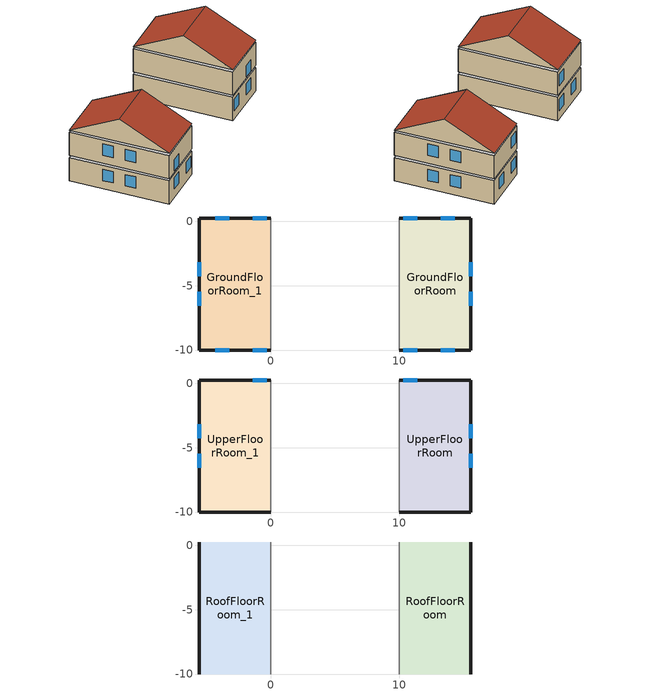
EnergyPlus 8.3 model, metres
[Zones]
GroundFloorRoom
 floor ground (Standard_Ground): 15.56,0.27 15.56,-10 10,-10 10,0.27 z0
 wall outside (Standard_Ext_Wall): 10,-10 15.56,-10 15.56,0.27 10,0.27 z0:2.63
 wall adiabatic (Standard_Ext_Wall): 10,0.27 10,-10 z0:2.63
 window (Standard_Window): 11.39,0.27 10.31,0.27 / 14.31,0.27 13.23,0.27 / 10.31,-10 11.39,-10 / 13.23,-10 14.31,-10 z0.95:2.23; 15.56,-4.25 15.56,-3.17 / 15.56,-6.55 15.56,-5.47 z0.91:2.19; 13.23,-10 14.31,-10 z2.99:4.27
GroundFloorRoom_1
 floor ground (Standard_Ground): 0,0.27 0,-10 -5.56,-10 -5.56,0.27 z0
 wall outside (Standard_Ext_Wall): 0,0.27 -5.56,0.27 -5.56,-10 0,-10 z0:2.63
 wall adiabatic (Standard_Ext_Wall): 0,-10 0,0.27 z0:2.63
 window (Standard_Window): -0.31,0.27 -1.39,0.27 / -3.23,0.27 -4.31,0.27 / -1.39,-10 -0.31,-10 / -4.31,-10 -3.23,-10 z0.95:2.23; -5.56,-3.17 -5.56,-4.25 / -5.56,-5.47 -5.56,-6.55 z0.91:2.19; -4.31,-10 -3.23,-10 z2.99:4.27
 ceiling adiabatic (Standard_Ground): 0,-10 0,0.27 -5.56,0.27 -5.56,-10 z2.63
UpperFloorRoom
 floor to GroundFloorRoom (Standard_Ground): 15.56,0.27 15.56,-10 10,-10 10,0.27 z2.88
 wall outside (Standard_Ext_Wall): 10,-10 15.56,-10 15.56,0.27 10,0.27 z2.88:5.52
 wall adiabatic (Standard_Ext_Wall): 10,0.27 10,-10 z2.88:5.52
 window (Standard_Window): 11.39,0.27 10.31,0.27 / 15.56,-6.55 15.56,-5.47 / 15.56,-4.25 15.56,-3.17 z3.79:5.07
UpperFloorRoom_1
 floor adiabatic (Standard_Ground): 0,0.27 0,-10 -5.56,-10 -5.56,0.27 z2.88
 wall outside (Standard_Ext_Wall): 0,0.27 -5.56,0.27 -5.56,-10 0,-10 z2.88:5.52
 wall adiabatic (Standard_Ext_Wall): 0,-10 0,0.27 z2.88:5.52
 window (Standard_Window): -0.31,0.27 -1.39,0.27 / -5.56,-5.47 -5.56,-6.55 / -5.56,-3.17 -5.56,-4.25 z3.79:5.07
 ceiling adiabatic (Standard_Ground): 0,-10 0,0.27 -5.56,0.27 -5.56,-10 z5.52
RoofFloorRoom
 floor to UpperFloorRoom (Standard_Ground): 10,-10 10,0.27 15.56,0.27 15.56,-10 z5.77
 wall outside (Standard_Ext_Wall): 15.56,0.27,5.77 15.56,-4.86,8.32 15.56,-10,5.77
 wall adiabatic (Standard_Ext_Wall): 10,0.27,5.77 10,-10,5.77 10,-4.86,8.32
 roof outside (Standard_Ext_Wall): 15.56,-10,5.77 15.56,-4.86,8.32 10,-4.86,8.32 10,-10,5.77
 roof outside (Standard_Ext_Roof): 15.56,-4.86,8.32 15.56,0.27,5.77 10,0.27,5.77 10,-4.86,8.32
RoofFloorRoom_1
 floor adiabatic (Standard_Ground): -5.56,-10 -5.56,0.27 0,0.27 0,-10 z5.77
 wall outside (Standard_Ext_Wall): -5.56,-10,5.77 -5.56,-4.86,8.32 -5.56,0.27,5.77
 wall adiabatic (Standard_Ext_Wall): 0,-4.86,8.32 0,-10,5.77 0,0.27,5.77
 roof outside (Standard_Ext_Wall): 0,-10,5.77 0,-4.86,8.32 -5.56,-4.86,8.32 -5.56,-10,5.77
 roof outside (Standard_Ext_Roof): 0,-4.86,8.32 0,0.27,5.77 -5.56,0.27,5.77 -5.56,-4.86,8.32
[Building]
BIM HVACTool Building: 0, Country, 0.4, 0.05, FullExterior, 25, 6
[Site:Location]
Berlin: 52, 13, 1, 0
[SizingPeriod:DesignDay]
Summer Design Day: 7, 15, SummerDesignDay, 30, 10, DefaultMultipliers, , WetBulb, 18.4042, , 0.0133407, 64271.8, 0, 100582, 0, 0, No, No, Yes, ASHRAEClearSky
Winter Design Day: 1, 15, WinterDesignDay, -14, 0, DefaultMultipliers, , WetBulb, -22.0991, , 0.000649804, -12467.9, 0, 100582, 0, 0, No, No, No, ASHRAEClearSky
[Site:GroundTemperature:BuildingSurface]
10, 10, 10, 10, 10, 10, 10, 10, 10, 10, 10, 10
[Site:GroundTemperature:Deep]
10, 10, 10, 10, 10, 10, 10, 10, 10, 10, 10, 10
[Material]
Porenbeton_II_500mm_1: MediumRough, 0.5, 0.12, 500, 850, 0.9, 0.6, 0.6
Beton_mittlere_Rohdichte_I_300mm_1: MediumRough, 0.3, 1.15, 1800, 1000, 0.9, 0.6, 0.6
Zementestrich_300mm_1: MediumRough, 0.3, 1.4, 2000, 850, 0.9, 0.6, 0.6
[WindowMaterial:SimpleGlazingSystem]
Standard_Window: 1.4, 0.5
[Construction]
Standard_Ground: Porenbeton_II_500mm_1
Standard_Ext_Wall: Beton_mittlere_Rohdichte_I_300mm_1
Standard_Window: Standard_Window
Standard_Ext_Roof: Zementestrich_300mm_1
[Zone]
GroundFloorRoom; UpperFloorRoom; GroundFloorRoom_1; UpperFloorRoom_1: 0, 0, 0, 0, 1, 1, 2.63, 150.46, 57.1
RoofFloorRoom; RoofFloorRoom_1: 0, 0, 0, 0, 1, 1, 2.55, 72.8, 57.1
